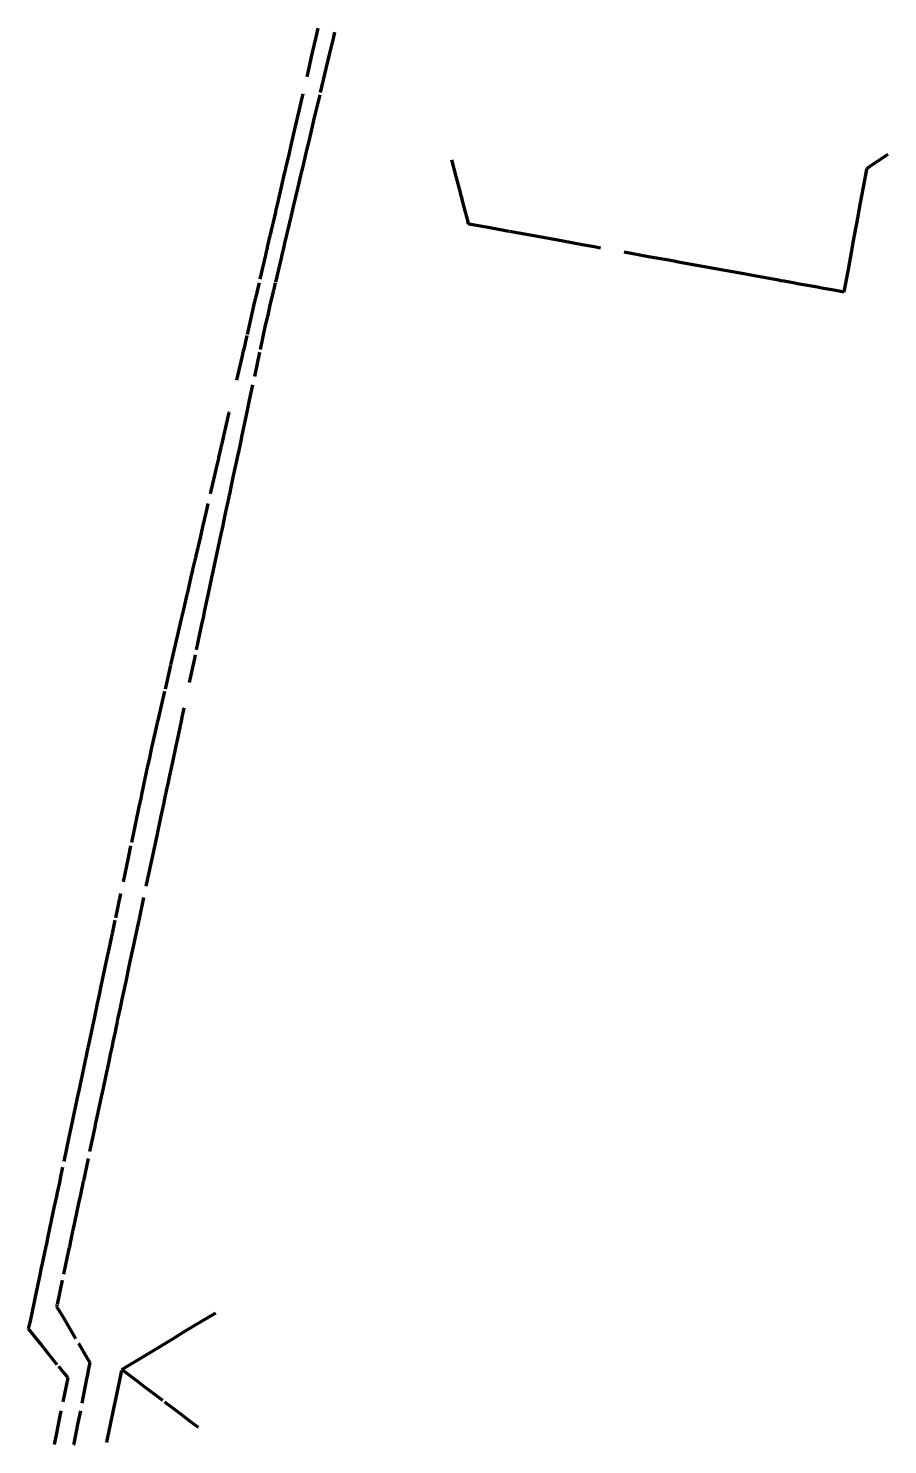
# Model space of a CAD drawing. Header units: metres. Extents: x 602596 to 602681, y 1147750 to 1147890.
import ezdxf

# ---------------------------------------------------------------- set-up
doc = ezdxf.new("R2010")
doc.units = ezdxf.units.M
doc.header["$MEASUREMENT"] = 0
doc.linetypes.add('DGN Style 5', pattern=[5.728812, 2.455205, -3.273607])
doc.layers.add('TF_T_---_Kabl-_2', color=5, linetype='DGN Style 5', lineweight=70)

msp = doc.modelspace()

# ---------------------------------------------------------------- linework, layer by layer
at = {"layer": 'TF_T_---_Kabl-_2'}
for points in [[(602624.47, 1147890.48, 41.48), (602624.26, 1147889.59, 41.49), (602623.91, 1147888.07, 41.51), (602622.97, 1147883.98, 41.53), (602622.78, 1147883.17, 41.53), (602622.61, 1147882.43, 41.53), (602622.15, 1147880.48, 41.5), (602621.79, 1147878.89, 41.51), (602621.61, 1147878.11, 41.52), (602621.26, 1147876.6, 41.64), (602621.21, 1147876.4, 41.64), (602621.14, 1147876.08, 41.68), (602620.79, 1147874.58, 41.76), (602620.45, 1147873.13, 41.89), (602620.3, 1147872.48, 41.98), (602620.28, 1147872.37, 41.97), (602620.25, 1147872.23, 41.98), (602620.02, 1147871.25, 41.92), (602619.83, 1147870.45, 42), (602619.76, 1147870.13, 42.02), (602619.74, 1147870.04, 42.03), (602619.71, 1147869.92, 42.01), (602619.44, 1147868.76, 41.87), (602619.44, 1147868.73, 41.87), (602619.43, 1147868.72, 41.87), (602619.31, 1147868.19, 42.09), (602619.26, 1147867.98, 42.24), (602618.63, 1147865.23, 43.55), (602618.54, 1147864.86, 43.72), (602618.34, 1147863.98, 44.03), (602618.29, 1147863.78, 44.12), (602618.1, 1147862.94, 44.49), (602617.99, 1147862.49, 44.49), (602617.42, 1147860, 44.54), (602617.11, 1147858.67, 44.53), (602617.04, 1147858.37, 44.54), (602616.95, 1147857.98, 44.54), (602615.65, 1147852.38, 44.67), (602615.14, 1147850.18, 44.51), (602615.14, 1147850.14, 44.51), (602615.12, 1147850.07, 44.5), (602614.97, 1147849.42, 44.38), (602614.95, 1147849.33, 44.3), (602614.85, 1147848.91, 44.08), (602614.62, 1147847.91, 43.54), (602614.6, 1147847.81, 43.5), (602614.54, 1147847.54, 43.34), (602614.36, 1147846.77, 43.01), (602614.35, 1147846.76, 43.01), (602614.35, 1147846.75, 43), (602614.35, 1147846.74, 43), (602614.34, 1147846.71, 42.98), (602613.56, 1147843.34, 41.16), (602613.53, 1147843.19, 41.06), (602613.35, 1147842.43, 40.75), (602613.03, 1147841.04, 40.22), (602612.78, 1147839.96, 40.16), (602612.36, 1147838.15, 40.01), (602612.35, 1147838.1, 40.01), (602612.33, 1147838.01, 40), (602612.05, 1147836.82, 39.85), (602612.02, 1147836.66, 39.85), (602611.95, 1147836.37, 39.89), (602611.49, 1147834.39, 40.07), (602611.48, 1147834.33, 40.07), (602611.41, 1147834.03, 40.11), (602611.34, 1147833.73, 39.99), (602611.31, 1147833.61, 39.96), (602611.14, 1147832.85, 40), (602610.92, 1147831.9, 40.04), (602610.42, 1147829.75, 40.09), (602609.86, 1147827.33, 40.12), (602609.26, 1147824.73, 40.19), (602608.82, 1147822.84, 40.28), (602608.59, 1147821.83, 40.2), (602608.54, 1147821.63, 40.17), (602608.39, 1147821, 40.15), (602607.999484, 1147819.285959, 40.027603), (602607.97, 1147819.15, 40.02), (602607.72, 1147817.97, 40.08), (602607.58, 1147817.33, 40.06), (602607.45, 1147816.7, 40), (602606.99, 1147814.5, 40.08), (602606.9, 1147814.1, 40.1), (602606.83, 1147813.78, 40.16), (602606.76, 1147813.42, 40.24), (602606.62, 1147812.78, 40.2), (602606.48, 1147812.14, 40.16), (602605.9, 1147809.4, 40.26), (602605.65, 1147808.22, 40.28), (602604.9, 1147804.67, 40.31), (602604.34, 1147802.02, 40.32), (602604.06, 1147800.69, 40.24), (602604.05, 1147800.66, 40.24), (602604.03, 1147800.56, 40.26), (602603.93, 1147800.09, 40.4), (602603.9, 1147799.93, 40.38), (602603.83, 1147799.61, 40.37), (602603.61, 1147798.57, 40.38), (602603.55, 1147798.28, 40.36), (602603.32, 1147797.19, 40.4), (602602.89, 1147795.17, 40.42), (602602.84, 1147794.95, 40.43), (602602.77, 1147794.62, 40.48), (602602.56, 1147793.61, 40.71), (602602.51, 1147793.4, 40.73), (602602.41, 1147792.93, 40.9), (602602.24, 1147792.09, 41.28), (602602.21, 1147791.97, 41.38), (602602.11, 1147791.51, 41.6), (602601.89, 1147790.43, 42.08), (602601.68, 1147789.48, 42.6), (602601.66, 1147789.38, 42.7), (602601.53, 1147788.75, 42.92), (602601.52, 1147788.73, 42.93), (602601.52, 1147788.71, 42.94), (602601.36, 1147787.96, 43.39), (602601.32, 1147787.77, 43.59), (602601.26, 1147787.48, 43.66), (602601.09, 1147786.69, 44.1), (602600.96, 1147786.07, 44.51), (602600.9, 1147785.79, 44.61), (602600.85, 1147785.57, 44.65), (602600.75, 1147785.08, 44.69), (602600.71, 1147784.88, 44.73), (602600.34, 1147783.13, 45.06), (602600.21, 1147782.52, 45.01), (602600.11, 1147782.03, 44.91), (602599.78, 1147780.49, 44.92), (602599.15, 1147777.53, 44.82), (602598.99, 1147776.76, 44.81), (602598.83, 1147776.01, 44.82), (602598.62, 1147775.01, 44.59), (602598.54, 1147774.66, 44.52), (602598.41, 1147774.04, 44.25), (602598.33, 1147773.66, 44.06), (602598.03, 1147772.25, 43.38), (602597.99, 1147772.04, 43.26), (602597.93, 1147771.77, 43.16), (602597.89, 1147771.6, 43.1), (602597.65, 1147770.47, 42.93), (602597.54, 1147769.93, 42.8), (602597.51, 1147769.79, 42.72), (602597.49, 1147769.69, 42.66), (602597.42, 1147769.37, 42.65), (602597.26, 1147768.59, 42.65), (602597.09, 1147767.82, 42.62), (602597.04, 1147767.56, 42.62), (602596.89, 1147766.85, 42.6), (602596.42, 1147764.66, 42.65), (602596.05, 1147762.88, 42.69), (602595.89, 1147762.13, 42.7), (602595.751777, 1147761.47694, 42.715929), (602597.05, 1147759.87, 42.73), (602598.73, 1147757.79, 42.74), (602599.25, 1147757.15, 42.74), (602599.661769, 1147756.639544, 42.736618), (602598.99, 1147753.37, 42.8), (602598.89, 1147752.86, 42.82), (602598.85, 1147752.68, 42.81), (602598.5, 1147750.99, 42.85), (602598.34, 1147750.18, 42.87), (602598.31, 1147750.02, 42.98)], [(602626.12, 1147890.1, 41.44), (602625.97, 1147889.48, 41.44), (602625.62, 1147888, 41.46), (602625.27, 1147886.51, 41.47), (602624.65, 1147883.87, 41.46), (602624.08, 1147881.49, 41.47), (602623.83, 1147880.44, 41.45), (602623.63, 1147879.58, 41.45), (602623.25, 1147877.96, 41.48), (602622.94, 1147876.65, 41.58), (602622.86, 1147876.29, 41.58), (602622.76, 1147875.87, 41.62), (602622.48, 1147874.72, 41.73), (602622.03, 1147872.81, 41.83), (602621.82, 1147871.92, 41.98), (602621.81, 1147871.87, 42), (602621.79, 1147871.78, 41.99), (602621.49, 1147870.52, 41.9), (602621.37, 1147870.01, 41.94), (602621.17, 1147869.18, 42.03), (602621.05, 1147868.67, 41.97), (602620.99, 1147868.38, 42.19), (602620.97, 1147868.3, 42.25), (602620.82, 1147867.69, 42.6), (602620.24, 1147865.23, 43.46), (602620.07, 1147864.49, 43.6), (602620.05, 1147864.42, 43.63), (602620.04, 1147864.36, 43.66), (602620.01, 1147864.26, 43.73), (602619.72, 1147863.02, 44.37), (602619.64, 1147862.68, 44.44), (602619.49, 1147862.04, 44.44), (602619.33, 1147861.39, 44.4), (602619.248301, 1147861.02521, 44.413236), (602618.68, 1147858.35, 44.51), (602617.99, 1147855.12, 44.54), (602617.67, 1147853.59, 44.57), (602617.36, 1147852.12, 44.64), (602616.93, 1147850.13, 44.5), (602616.85, 1147849.76, 44.47), (602616.82, 1147849.58, 44.41), (602616.58, 1147848.45, 43.86), (602616.47, 1147847.95, 43.72), (602616.46, 1147847.93, 43.71), (602616.45, 1147847.88, 43.68), (602616.17, 1147846.55, 42.85), (602616.11, 1147846.25, 42.79), (602616.08, 1147846.12, 42.75), (602615.87, 1147845.14, 42.12), (602615.69, 1147844.27, 41.76), (602615.65, 1147844.09, 41.68), (602615.63, 1147843.99, 41.63), (602615.44, 1147843.11, 41.13), (602615.22, 1147842.06, 40.66), (602615.03, 1147841.18, 40.33), (602614.84, 1147840.31, 40.17), (602614.49, 1147838.62, 40.05), (602614.06, 1147836.61, 39.91), (602613.93, 1147836.02, 39.84), (602613.56, 1147834.27, 40.05), (602613.47, 1147833.83, 40.13), (602613.4, 1147833.53, 40.04), (602613.17, 1147832.45, 40), (602613.12, 1147832.21, 40.01), (602613.11, 1147832.16, 40.01), (602612.91, 1147831.23, 40.03), (602612.3, 1147828.35, 40.1), (602612.22, 1147827.99, 40.1), (602611.18, 1147823.09, 40.25), (602611.07, 1147822.58, 40.27), (602611.02, 1147822.31, 40.25), (602610.9, 1147821.77, 40.17), (602610.53, 1147820.04, 40.12), (602610.38, 1147819.3, 40.07), (602610.28, 1147818.82, 40.09), (602610.01, 1147817.56, 40.04), (602609.76, 1147816.37, 39.99), (602609.58, 1147815.55, 40.05), (602609.46, 1147815.01, 40.17), (602609.23, 1147813.89, 40.19), (602609.18, 1147813.66, 40.21), (602608.93, 1147812.5, 40.2), (602608.87, 1147812.19, 40.15), (602608.49, 1147810.41, 40.21), (602608.06, 1147808.4, 40.28), (602607.93, 1147807.81, 40.29), (602607.18, 1147804.28, 40.3), (602606.73, 1147802.16, 40.32), (602606.63, 1147801.69, 40.32), (602606.58, 1147801.45, 40.31), (602606.54, 1147801.26, 40.3), (602606.31, 1147800.18, 40.3), (602606.15, 1147799.42, 40.3), (602605.83, 1147797.91, 40.29), (602605.7, 1147797.3, 40.36), (602605.45, 1147796.11, 40.37), (602605, 1147794.03, 40.47), (602604.96, 1147793.81, 40.5), (602604.86, 1147793.34, 40.67), (602604.61, 1147792.19, 41.09), (602604.56, 1147791.94, 41.3), (602604.42, 1147791.3, 41.67), (602604.35, 1147790.96, 41.78), (602604.23, 1147790.37, 42.05), (602604.14, 1147789.97, 42.33), (602604.1, 1147789.77, 42.38), (602604.02, 1147789.39, 42.59), (602603.88, 1147788.72, 42.86), (602603.76, 1147788.16, 43.25), (602603.59, 1147787.38, 43.72), (602603.5, 1147786.94, 43.94), (602603.23, 1147785.69, 44.5), (602603.16, 1147785.35, 44.62), (602602.98, 1147784.51, 44.76), (602602.68, 1147783.12, 44.98), (602602.65, 1147782.97, 44.96), (602602.64, 1147782.93, 44.95), (602602.39, 1147781.74, 44.81), (602602.39, 1147781.72, 44.81), (602602.34, 1147781.48, 44.8), (602601.68, 1147778.4, 44.82), (602601.64, 1147778.22, 44.81), (602601.21, 1147776.18, 44.76), (602601.21, 1147776.16, 44.76), (602601.2, 1147776.15, 44.76), (602601.2, 1147776.13, 44.76), (602601.16, 1147775.94, 44.68), (602601.08, 1147775.56, 44.55), (602601.03, 1147775.33, 44.59), (602600.98, 1147775.11, 44.52), (602600.91, 1147774.78, 44.45), (602600.74, 1147773.96, 44.09), (602600.33, 1147772.03, 43.26), (602600.2, 1147771.45, 43.15), (602600.17, 1147771.31, 43.11), (602600.15, 1147771.21, 43.07), (602600.14, 1147771.17, 43.06), (602599.94, 1147770.19, 42.84), (602599.82, 1147769.62, 42.72), (602599.79, 1147769.51, 42.66), (602599.75, 1147769.3, 42.67), (602599.11, 1147766.32, 42.56), (602598.59, 1147763.87, 42.62), (602598.555419, 1147763.71737, 42.627533)], [(602680.98, 1147877.96, 40.84), (602679.45, 1147876.93, 40.81), (602678.98, 1147876.61, 40.79), (602678.88228, 1147876.536076, 40.780264), (602678.84, 1147876.32, 40.77), (602678.77, 1147875.96, 40.81), (602678.67, 1147875.41, 40.81), (602678.26, 1147873.16, 40.88), (602678.09, 1147872.25, 40.82), (602677.98, 1147871.64, 40.87), (602677.54, 1147869.25, 40.9), (602677.42, 1147868.6, 40.91), (602677.02, 1147866.4, 40.98), (602676.64, 1147864.34, 40.92), (602676.641121, 1147864.317658, 40.924581), (602675.64, 1147864.5, 40.97), (602674.45, 1147864.72, 41.01), (602673.84, 1147864.83, 40.86), (602673.83, 1147864.83, 40.86), (602672.04, 1147865.15, 40.83), (602671.77, 1147865.2, 40.86), (602670.73, 1147865.39, 40.69), (602670.69, 1147865.4, 40.69), (602670.68, 1147865.4, 40.7), (602670.4, 1147865.45, 40.83), (602670.19, 1147865.49, 40.79), (602669.59, 1147865.6, 40.69), (602667.78, 1147865.92, 40.75), (602666.34, 1147866.18, 40.78), (602664.83, 1147866.46, 40.67), (602664.62, 1147866.5, 40.67), (602664.47, 1147866.52, 40.63), (602664.11, 1147866.59, 40.66), (602662.06, 1147866.96, 40.72), (602660.21, 1147867.29, 40.75), (602659.94, 1147867.34, 40.75), (602659.26, 1147867.47, 40.79), (602658.05, 1147867.69, 40.81), (602657.86, 1147867.72, 40.8), (602657.27, 1147867.83, 40.82), (602652.51, 1147868.69, 40.96), (602651.86, 1147868.81, 40.9), (602650.68, 1147869.02, 40.97), (602649.67, 1147869.2, 41.02), (602648.1, 1147869.49, 41.09), (602647.92, 1147869.52, 41.09), (602645.89, 1147869.89, 41.22), (602643.41, 1147870.34, 41.33), (602643.09, 1147870.4, 41.4), (602641.52, 1147870.68, 41.38), (602639.63, 1147871.02, 41.55), (602639.417924, 1147871.06344, 41.551849)], [(602639.42, 1147871.06, 41.551697), (602639.33, 1147871.41, 41.56), (602638.98, 1147872.74, 41.57), (602638.85, 1147873.25, 41.5), (602638.7, 1147873.83, 41.55), (602638.69, 1147873.84, 41.55), (602638.61, 1147874.18, 41.68), (602638.19, 1147875.78, 41.52), (602637.763642, 1147877.432524, 41.62184)], [(602598.56, 1147763.72, 42.627387), (602599.2, 1147762.64, 42.67), (602600.72, 1147760.06, 42.67), (602601.6, 1147758.59, 42.68), (602601.851166, 1147758.163849, 42.679114), (602601.7, 1147757.39, 42.69), (602601.62, 1147756.97, 42.71), (602601.53, 1147756.54, 42.72), (602600.91, 1147753.37, 42.84), (602600.67, 1147752.16, 42.81), (602600.26, 1147750.11, 42.88), (602600.25, 1147750.02, 42.89), (602600.24, 1147750, 42.9)], [(602605.04, 1147757.45, 42.816672), (602605.35, 1147757.64, 42.81), (602607.19, 1147758.76, 42.81), (602607.99, 1147759.24, 42.78), (602610.08, 1147760.5, 42.7), (602611.19, 1147761.18, 42.71), (602612.51, 1147761.98, 42.72), (602614.01, 1147762.88, 42.66), (602614.350312, 1147763.092449, 42.637932)], [(602603.55, 1147750.22, 43.01), (602603.62, 1147750.58, 43.01), (602603.78, 1147751.36, 43.01), (602604.08, 1147752.81, 42.94), (602604.11, 1147752.94, 42.95), (602604.24, 1147753.59, 42.9), (602604.52, 1147754.96, 42.86), (602605.041204, 1147757.447296, 42.816719)], [(602605.04, 1147757.45, 42.816672), (602606.6, 1147756.27, 42.84), (602607.11, 1147755.88, 42.85), (602609.26, 1147754.26, 42.84), (602610.27, 1147753.49, 42.86), (602610.84, 1147753.06, 42.88), (602611.4, 1147752.63, 42.89), (602611.87, 1147752.27, 42.89), (602612.580628, 1147751.735881, 42.892955)]]:
    msp.add_polyline3d(points, dxfattribs=at)

doc.saveas('drawing.dxf')
